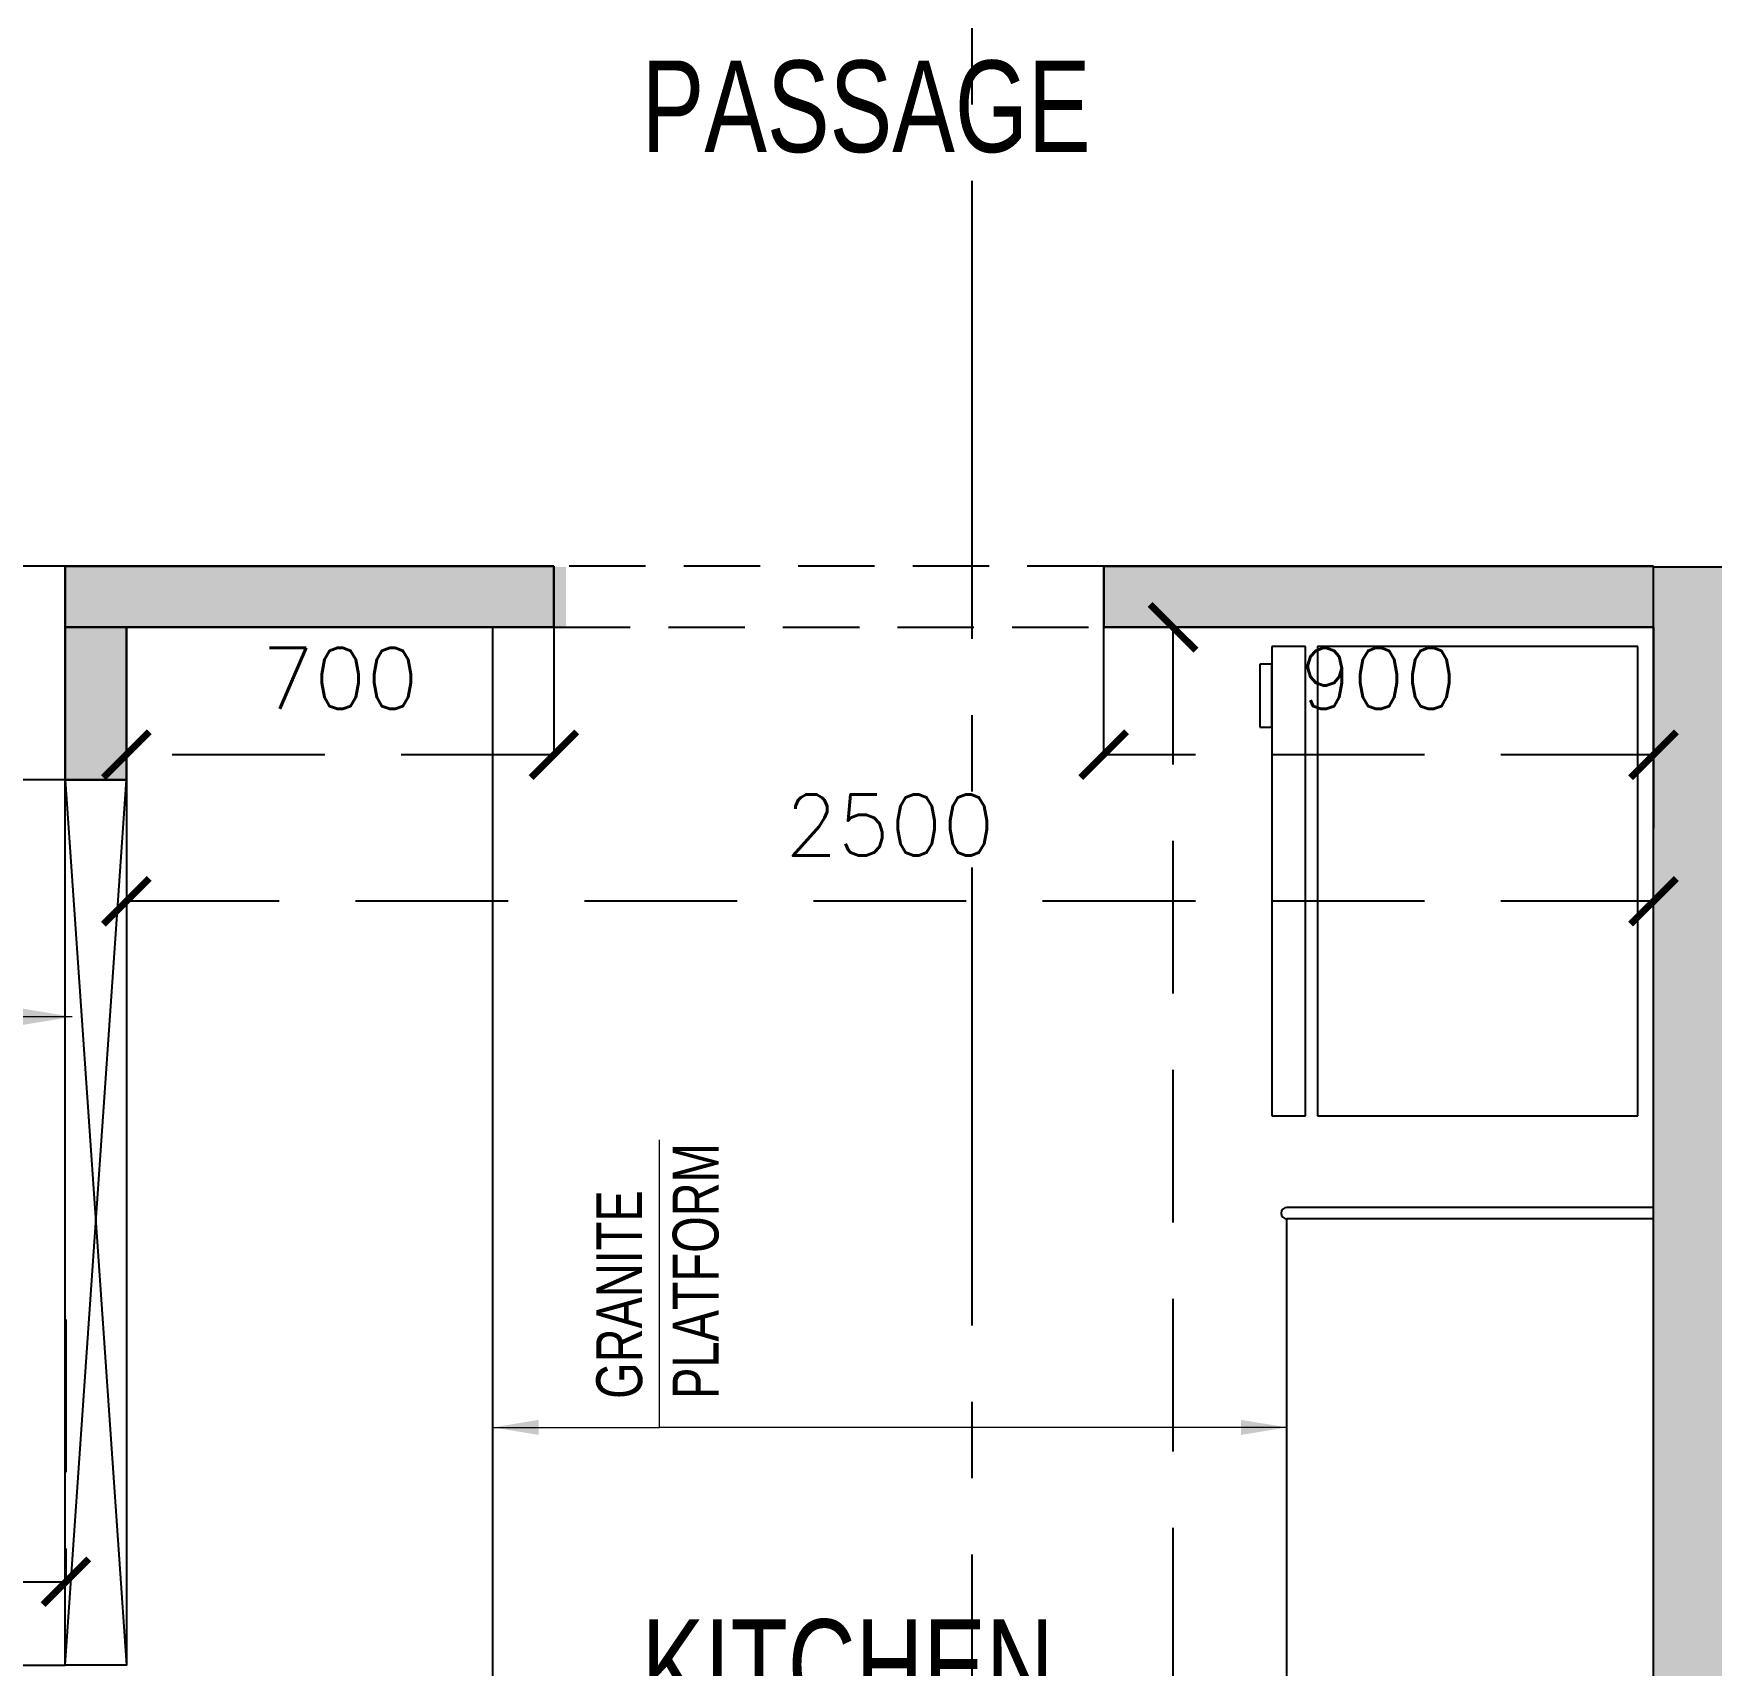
# Model space of a CAD drawing. Header units: millimetres. Extents: x 1180970 to 1231451, y -5737889 to -5695638.
# Drawn here: x 1194030 to 1196777, y -5717174 to -5714502 of the extents above; entities that cross this region are included whole.
import ezdxf

# ---------------------------------------------------------------- set-up
doc = ezdxf.new("R2010")
doc.units = ezdxf.units.MM
doc.header["$LTSCALE"] = 1000
doc.header["$MEASUREMENT"] = 0
for name, pattern in [('3BHK-A$1$AUDIT_D_120904163729-0', [0]), ('3BHK-A$2$HIDDEN', [0.375, 0.25, -0.125]), ('AUDIT_D_120904163729-0', [0]), ('T8(T9 IS SIMILAR) - GROUND FLOOR - DIMENSION & TEXTING$0$HIDDEN', [0.375, 0.25, -0.125]), ('T8_REFUGE COLUMNS$0$CENTER2', [1.125, 0.75, -0.125, 0.125, -0.125])]:
    doc.linetypes.add(name, pattern=pattern)
doc.layers.get('0').update_dxf_attribs({"linetype": 'AUDIT_D_120904163729-0'})
for name, color, linetype in [('3BHK-A$1$$0$a-KIT FIX', 251, 'Continuous'), ('3BHK-A$1$A-HATCH -160', 251, '3BHK-A$1$AUDIT_D_120904163729-0'), ('3BHK-A$1$A_win no.', 170, 'Continuous'), ('3BHK-A$1$CUT-OUT', 49, 'Continuous'), ('T8(T9 IS SIMILAR) - GROUND FLOOR - DIMENSION & TEXTING$0$A-DIMENSIONS', 2, 'T8(T9 IS SIMILAR) - GROUND FLOOR - DIMENSION & TEXTING$0$HIDDEN'), ('T8_REFUGE COLUMNS$0$A-CENTERLINE', 193, 'T8_REFUGE COLUMNS$0$CENTER2'), ('T8_REFUGE COLUMNS$0$A-RCC COLS', 3, 'Continuous')]:
    doc.layers.add(name, color=color, linetype=linetype)
for name, color, linetype, lineweight in [('3BHK-A$1$$1$A-WALL- 160', 6, 'Continuous', 30), ('T8(T9 IS SIMILAR) - GROUND FLOOR - DIMENSION & TEXTING$0$a-Text', 4, 'Continuous', 0), ('T8(T9 IS SIMILAR) - GROUND FLOOR - DIMENSION & TEXTING$0$R0-18-10-2014-T1-1st Podium Floor Plan$0$Text', 2, 'Continuous', 0), ('T8(T9 IS SIMILAR) - GROUND FLOOR$0$D&W', 8, 'Continuous', 25)]:
    doc.layers.add(name, color=color, linetype=linetype, lineweight=lineweight)
doc.layers.add('T8_REFUGE COLUMNS$0$COL-HATCH', color=7, linetype='Continuous', lineweight=25, true_color=0xa3a3a3)
doc.styles.add('T8(T9 IS SIMILAR) - GROUND FLOOR - DIMENSION & TEXTING$0$ARIAL ARROW', font='swisscl.ttf')
doc.styles.add('T8(T9 IS SIMILAR) - GROUND FLOOR - DIMENSION & TEXTING$0$Romans 1', font='romans.shx', dxfattribs={"height": 100})
doc.styles.add('T8(T9 IS SIMILAR) - GROUND FLOOR - DIMENSION & TEXTING$0$Tahoma', font='tahoma.ttf')
doc.dimstyles.new('T8(T9 IS SIMILAR) - GROUND FLOOR - DIMENSION & TEXTING$0$ALPINE S', dxfattribs={"dimscale": 0, "dimtxt": 100, "dimasz": 75, "dimexe": 0, "dimexo": 0, "dimgap": 75, "dimtad": 1, "dimdec": 0, "dimzin": 0, "dimdsep": 46, "dimtxsty": 'T8(T9 IS SIMILAR) - GROUND FLOOR - DIMENSION & TEXTING$0$Romans 1', "dimblk": 'T8(T9 IS SIMILAR) - GROUND FLOOR - DIMENSION & TEXTING$0$_ArchTick', "dimcen": 0.09, "dimclrd": 256, "dimclre": 256, "dimclrt": 7, "dimadec": 0, "dimazin": 0, "dimtfac": 1, "dimtdec": 0, "dimtofl": 0, "dimtmove": 1, "dimatfit": 0, "dimldrblk": 'T8(T9 IS SIMILAR) - GROUND FLOOR - DIMENSION & TEXTING$0$_Open90', "dimfxl": 1, "dimtolj": 1, "dimtzin": 0, "dimarcsym": 0})
doc.dimstyles.new('T8(T9 IS SIMILAR) - GROUND FLOOR - DIMENSION & TEXTING$0$SAMATA STD', dxfattribs={"dimtxt": 100, "dimasz": 50, "dimexe": 50, "dimexo": 50, "dimgap": 10, "dimtad": 0, "dimdec": 0, "dimrnd": 5, "dimzin": 0, "dimdsep": 46, "dimtxsty": 'T8(T9 IS SIMILAR) - GROUND FLOOR - DIMENSION & TEXTING$0$Tahoma', "dimblk": 'T8(T9 IS SIMILAR) - GROUND FLOOR - DIMENSION & TEXTING$0$_Origin2', "dimcen": -50, "dimdle": 50, "dimclrd": 7, "dimclre": 7, "dimclrt": 7, "dimadec": 0, "dimazin": 0, "dimtfac": 1, "dimtdec": 0, "dimtmove": 1, "dimatfit": 3, "dimfxl": 150, "dimtfill": 1, "dimtolj": 1, "dimtzin": 0, "dimlwd": -1, "dimlwe": -1, "dimarcsym": 0})

# ---------------------------------------------------------------- blocks, each defined once
blk = doc.blocks.new('3BHK-A')
at = {"layer": '3BHK-A$1$A-HATCH -160', "linetype": 'ByBlock'}
h = blk.add_hatch(dxfattribs=at)
h.set_pattern_fill('ZIGZAG', color=256, scale=250)
h.set_pattern_definition([(9e-15, (1e-08, 0), (31.25, 31.25), [31.25, -31.25]), (90, (31.25, 0), (-31.25, 31.25), [31.25, -31.25])])
h.paths.add_polyline_path([(1185182.8, -5714749.5), (1186532.7, -5714749.5), (1186532.7, -5714149.5), (1186632.7, -5714149.5), (1186632.7, -5714749.5), (1188712.7, -5714749.5), (1188712.7, -5714049.5), (1189032.5, -5714049.5), (1189032.5, -5714149.5), (1188812.7, -5714149.5), (1188812.7, -5715449.5), (1189032.5, -5715449.5), (1189032.5, -5715549.5), (1188712.7, -5715549.5), (1188712.7, -5714849.5), (1186632.7, -5714849.5), (1186632.7, -5715664.5), (1186532.7, -5715664.5), (1186532.7, -5714849.5), (1185182.8, -5714849.5)])
h.paths.add_polyline_path([(1185182.8, -5713249.5), (1185782.7, -5713249.5), (1185782.7, -5713149.5), (1185182.8, -5713149.5)])
h.paths.add_polyline_path([(1186532.7, -5710699.5), (1186632.7, -5710699.5), (1186632.7, -5713249.5), (1186532.7, -5713249.5)])
h.paths.add_polyline_path([(1186532.7, -5717399.5), (1186632.7, -5717399.5), (1186632.7, -5716414.5), (1186532.7, -5716414.5)])
h.paths.add_polyline_path([(1194902.2, -5715375), (1194082.3, -5715375), (1194082.3, -5715475), (1194902.2, -5715475)])
h.paths.add_polyline_path([(1195782.2, -5715375), (1196682.2, -5715375), (1196682.2, -5715475), (1195782.2, -5715475)])
h.paths.add_polyline_path([(1194132.5, -5714149.9), (1196532.4, -5714149.9), (1196532.4, -5714049.9), (1194132.5, -5714049.9)])
h.paths.add_polyline_path([(1197432.4, -5711800.2), (1197532.4, -5711800.2), (1197532.4, -5714149.9), (1197432.4, -5714149.9)])
h.paths.add_polyline_path([(1198282.4, -5714149.9), (1198958.7, -5714149.9), (1198958.7, -5714049.9), (1198282.4, -5714049.9)])
h.paths.add_polyline_path([(1196871.9, -5720208.6), (1196082.2, -5720209.7), (1196082.3, -5720109.7), (1196082.2, -5720109.7), (1196182.2, -5720109.7), (1196871.9, -5720108.6)])
h.paths.add_polyline_path([(1193397.2, -5709939.9), (1193882.3, -5709939.6), (1193882.3, -5710040.1), (1193397.3, -5710040.1)])
h.paths.add_polyline_path([(1186632.7, -5708554.7), (1187192.3, -5708554.8), (1187192.3, -5708654.7), (1186632.7, -5708654.7)])
h.paths.add_polyline_path([(1194182.3, -5715724), (1194082.3, -5715724), (1194082.3, -5715474), (1194182.3, -5715474)])
at = {"layer": '3BHK-A$1$$0$a-KIT FIX', "color": 1}
for p, q in [((1194782.3, -5719448.6, 0), (1194782.3, -5715474, 0)), ((1196682.3, -5716423.9, 0), (1196082.2, -5716423.9, 0)), ((1196082.3, -5718598.7, 0), (1196082.2, -5716442.9, 0)), ((1196682.3, -5716442.9, 0), (1196082.2, -5716442.9, 0))]:
    blk.add_line(p, q, dxfattribs=at)
at = {"layer": '3BHK-A$1$$0$a-KIT FIX'}
for p, q in [((1196057.4, -5715505.4, 0), (1196057.4, -5716273.9, 0)), ((1196112.4, -5715505.4, 0), (1196057.4, -5715505.4, 0)), ((1196112.4, -5716273.9, 0), (1196112.4, -5715505.4, 0)), ((1196656.8, -5715505.4, 0), (1196132.3, -5715505.4, 0)), ((1196132.3, -5715505.4, 0), (1196132.3, -5716273.9, 0)), ((1196656.8, -5716273.9, 0), (1196656.8, -5715505.4, 0)), ((1196057.4, -5715534.1, 0), (1196037.7, -5715534.1, 0)), ((1196037.7, -5715534.1, 0), (1196037.7, -5715637.5, 0)), ((1196057.4, -5715637.5, 0), (1196057.4, -5715534.1, 0)), ((1196037.7, -5715637.5, 0), (1196057.4, -5715637.5, 0)), ((1196057.4, -5716273.9, 0), (1196112.4, -5716273.9, 0)), ((1196132.3, -5716273.9, 0), (1196656.8, -5716273.9, 0))]:
    blk.add_line(p, q, dxfattribs=at)
at = {"layer": '3BHK-A$1$$0$a-KIT FIX', "color": 1}
blk.add_arc((1196082.2, -5716433.4, 0), 9.5, 90, 270, dxfattribs=at)
at = {"layer": '3BHK-A$1$$1$A-WALL- 160', "linetype": 'ByBlock'}
for p, q in [((1194882.2, -5715374, 0), (1194082.3, -5715374, 0)), ((1194082.3, -5715474, 0), (1194082.3, -5715374, 0)), ((1194882.2, -5715474, 0), (1194882.2, -5715374, 0)), ((1195782.2, -5715474, 0), (1195782.2, -5715374, 0)), ((1195782.2, -5715374, 0), (1196682.2, -5715374, 0)), ((1194882.2, -5715474, 0), (1194082.3, -5715474, 0)), ((1195782.2, -5715474, 0), (1196682.2, -5715474, 0))]:
    blk.add_line(p, q, dxfattribs=at)
at = {"layer": '3BHK-A$1$$1$A-WALL- 160', "linetype": 'ByBlock', "elevation": 0}
blk.add_lwpolyline([(1194182.3, -5715724), (1194082.3, -5715724), (1194082.3, -5715474), (1194182.3, -5715474)], close=True, dxfattribs=at)
at = {"layer": '3BHK-A$1$A_win no.', "linetype": 'ByBlock', "elevation": 0}
for points in [[(1194082.3, -5715724), (1194182.3, -5715724), (1194182.3, -5717173.5), (1194082.3, -5717173.5)], [(1194082.3, -5717173.5), (1194182.3, -5715724), (1194082.3, -5715724), (1194182.3, -5717173.5)]]:
    blk.add_lwpolyline(points, close=True, dxfattribs=at)
at = {"layer": '3BHK-A$1$CUT-OUT', "linetype": '3BHK-A$2$HIDDEN', "ltscale": 0.5, "elevation": 0}
blk.add_lwpolyline([(1195782.2, -5715474), (1195782.2, -5715374), (1194882.2, -5715374), (1194882.2, -5715474)], close=True, dxfattribs=at)
blk = doc.blocks.new('T8_REFUGE COLUMNS')
at = {"layer": 'T8_REFUGE COLUMNS$0$COL-HATCH', "linetype": 'ByBlock'}
h = blk.add_hatch(color=256, dxfattribs=at)
h.dxf.hatch_style = 1
h.paths.add_polyline_path([(1196682.1, -5715374.9), (1196932.1, -5715374.9), (1196932.1, -5719609.9), (1196682.1, -5719609.9)])
at = {"layer": 'T8_REFUGE COLUMNS$0$A-CENTERLINE'}
blk.add_line((1195567.1, -5727867.6), (1195567.1, -5698299.6), dxfattribs=at)
at = {"layer": 'T8_REFUGE COLUMNS$0$A-RCC COLS', "linetype": 'ByBlock'}
blk.add_lwpolyline([(1196682.1, -5715374.9), (1196932.1, -5715374.9), (1196932.1, -5719609.9), (1196682.1, -5719609.9)], close=True, dxfattribs=at)
blk = doc.blocks.new('T8(T9 IS SIMILAR) - GROUND FLOOR')
at = {"layer": 'T8(T9 IS SIMILAR) - GROUND FLOOR$0$D&W', "linetype": 'ByBlock'}
for name in ['T8_REFUGE COLUMNS', '3BHK-A']:
    blk.add_blockref(name, (0, 0), dxfattribs=at)
blk = doc.blocks.new('T8(T9 IS SIMILAR) - GROUND FLOOR - DIMENSION & TEXTING$0$_ArchTick')
at = {"color": 0, "linetype": 'ByBlock', "const_width": 0.15}
blk.add_lwpolyline([(-0.5, -0.5), (0.5, 0.5)], dxfattribs=at)
blk = doc.blocks.new('*D532')
at = {"layer": 'T8(T9 IS SIMILAR) - GROUND FLOOR - DIMENSION & TEXTING$0$A-DIMENSIONS', "linetype": 'T8(T9 IS SIMILAR) - GROUND FLOOR - DIMENSION & TEXTING$0$HIDDEN', "lineweight": -2, "transparency": 16777216}
for p, q in [((1196046.5, -5715473.9), (1195895.8, -5715473.9)), ((1196047.4, -5719448.6), (1195895.8, -5719448.6))]:
    blk.add_line(p, q, dxfattribs=at)
at = {"layer": 'T8(T9 IS SIMILAR) - GROUND FLOOR - DIMENSION & TEXTING$0$A-DIMENSIONS', "lineweight": -2, "transparency": 16777216}
blk.add_line((1195895.8, -5719448.6), (1195895.8, -5715473.9), dxfattribs=at)
at = {"layer": 'T8(T9 IS SIMILAR) - GROUND FLOOR - DIMENSION & TEXTING$0$A-DIMENSIONS', "linetype": 'ByBlock', "lineweight": -2, "transparency": 16777216, "xscale": 75, "yscale": 75, "zscale": 75}
for p, rotation in [((1195895.8, -5715473.9), 90), ((1195895.8, -5719448.6), 270)]:
    blk.add_blockref('T8(T9 IS SIMILAR) - GROUND FLOOR - DIMENSION & TEXTING$0$_ArchTick', p, dxfattribs=dict(at, rotation=rotation))
at = {"layer": 'T8(T9 IS SIMILAR) - GROUND FLOOR - DIMENSION & TEXTING$0$A-DIMENSIONS', "color": 7, "linetype": 'ByBlock', "transparency": 16777216, "insert": (1195770.8, -5717461.2), "char_height": 100, "attachment_point": 5, "rotation": 90, "style": 'T8(T9 IS SIMILAR) - GROUND FLOOR - DIMENSION & TEXTING$0$Romans 1'}
blk.add_mtext('\\A1;3975', dxfattribs=at)
blk = doc.blocks.new('T8(T9 IS SIMILAR) - GROUND FLOOR - DIMENSION & TEXTING$0$_Open90')
at = {"color": 0, "linetype": 'ByBlock', "lineweight": -2}
for p, q in [((-0.5, 0.5), (0, 0)), ((0, 0), (-1, 0)), ((0, 0), (-0.5, -0.5))]:
    blk.add_line(p, q, dxfattribs=at)
blk = doc.blocks.new('*D536')
at = {"layer": 'T8(T9 IS SIMILAR) - GROUND FLOOR - DIMENSION & TEXTING$0$A-DIMENSIONS', "linetype": 'T8(T9 IS SIMILAR) - GROUND FLOOR - DIMENSION & TEXTING$0$HIDDEN', "lineweight": -2, "transparency": 16777216}
for p, q in [((1194182.2, -5715553), (1194182.2, -5715922.7)), ((1196682.3, -5715552.9), (1196682.3, -5715922.7))]:
    blk.add_line(p, q, dxfattribs=at)
at = {"layer": 'T8(T9 IS SIMILAR) - GROUND FLOOR - DIMENSION & TEXTING$0$A-DIMENSIONS', "lineweight": -2, "transparency": 16777216}
blk.add_line((1196682.3, -5715922.7), (1194182.2, -5715922.7), dxfattribs=at)
at = {"layer": 'T8(T9 IS SIMILAR) - GROUND FLOOR - DIMENSION & TEXTING$0$A-DIMENSIONS', "linetype": 'ByBlock', "lineweight": -2, "transparency": 16777216, "xscale": 75, "yscale": 75, "zscale": 75, "rotation": 180}
blk.add_blockref('T8(T9 IS SIMILAR) - GROUND FLOOR - DIMENSION & TEXTING$0$_ArchTick', (1194182.2, -5715922.7), dxfattribs=at)
at = {"layer": 'T8(T9 IS SIMILAR) - GROUND FLOOR - DIMENSION & TEXTING$0$A-DIMENSIONS', "linetype": 'ByBlock', "lineweight": -2, "transparency": 16777216, "xscale": 75, "yscale": 75, "zscale": 75}
blk.add_blockref('T8(T9 IS SIMILAR) - GROUND FLOOR - DIMENSION & TEXTING$0$_ArchTick', (1196682.3, -5715922.7), dxfattribs=at)
at = {"layer": 'T8(T9 IS SIMILAR) - GROUND FLOOR - DIMENSION & TEXTING$0$A-DIMENSIONS', "color": 7, "linetype": 'ByBlock', "transparency": 16777216, "insert": (1195432.2, -5715797.7), "char_height": 100, "attachment_point": 5, "style": 'T8(T9 IS SIMILAR) - GROUND FLOOR - DIMENSION & TEXTING$0$Romans 1'}
blk.add_mtext('\\A1;2500', dxfattribs=at)
blk = doc.blocks.new('*D437')
at = {"layer": 'T8(T9 IS SIMILAR) - GROUND FLOOR - DIMENSION & TEXTING$0$A-DIMENSIONS', "linetype": 'T8(T9 IS SIMILAR) - GROUND FLOOR - DIMENSION & TEXTING$0$HIDDEN', "lineweight": -2, "transparency": 16777216}
for p, q in [((1190232.8, -5716607.6), (1190232.8, -5717037.1)), ((1194083.3, -5716607.6), (1194083.3, -5717037.1))]:
    blk.add_line(p, q, dxfattribs=at)
at = {"layer": 'T8(T9 IS SIMILAR) - GROUND FLOOR - DIMENSION & TEXTING$0$A-DIMENSIONS', "lineweight": -2, "transparency": 16777216}
blk.add_line((1190232.8, -5717037.1), (1194083.3, -5717037.1), dxfattribs=at)
at = {"layer": 'T8(T9 IS SIMILAR) - GROUND FLOOR - DIMENSION & TEXTING$0$A-DIMENSIONS', "linetype": 'ByBlock', "lineweight": -2, "transparency": 16777216, "xscale": 75, "yscale": 75, "zscale": 75, "rotation": 180}
blk.add_blockref('T8(T9 IS SIMILAR) - GROUND FLOOR - DIMENSION & TEXTING$0$_ArchTick', (1190232.8, -5717037.1), dxfattribs=at)
at = {"layer": 'T8(T9 IS SIMILAR) - GROUND FLOOR - DIMENSION & TEXTING$0$A-DIMENSIONS', "linetype": 'ByBlock', "lineweight": -2, "transparency": 16777216, "xscale": 75, "yscale": 75, "zscale": 75}
blk.add_blockref('T8(T9 IS SIMILAR) - GROUND FLOOR - DIMENSION & TEXTING$0$_ArchTick', (1194083.3, -5717037.1), dxfattribs=at)
at = {"layer": 'T8(T9 IS SIMILAR) - GROUND FLOOR - DIMENSION & TEXTING$0$A-DIMENSIONS', "color": 7, "linetype": 'ByBlock', "transparency": 16777216, "insert": (1192158, -5716912.1), "char_height": 100, "attachment_point": 5, "style": 'T8(T9 IS SIMILAR) - GROUND FLOOR - DIMENSION & TEXTING$0$Romans 1'}
blk.add_mtext('\\A1;3850', dxfattribs=at)
blk = doc.blocks.new('*D448')
at = {"layer": 'T8(T9 IS SIMILAR) - GROUND FLOOR - DIMENSION & TEXTING$0$A-DIMENSIONS', "linetype": 'T8(T9 IS SIMILAR) - GROUND FLOOR - DIMENSION & TEXTING$0$HIDDEN', "lineweight": -2, "transparency": 16777216}
for p, q in [((1195782.1, -5715473.7), (1195782.1, -5715682.6)), ((1196682.3, -5715473.7), (1196682.3, -5715682.6))]:
    blk.add_line(p, q, dxfattribs=at)
at = {"layer": 'T8(T9 IS SIMILAR) - GROUND FLOOR - DIMENSION & TEXTING$0$A-DIMENSIONS', "lineweight": -2, "transparency": 16777216}
blk.add_line((1196682.3, -5715682.6), (1195782.1, -5715682.6), dxfattribs=at)
at = {"layer": 'T8(T9 IS SIMILAR) - GROUND FLOOR - DIMENSION & TEXTING$0$A-DIMENSIONS', "linetype": 'ByBlock', "lineweight": -2, "transparency": 16777216, "xscale": 75, "yscale": 75, "zscale": 75, "rotation": 180}
blk.add_blockref('T8(T9 IS SIMILAR) - GROUND FLOOR - DIMENSION & TEXTING$0$_ArchTick', (1195782.1, -5715682.6), dxfattribs=at)
at = {"layer": 'T8(T9 IS SIMILAR) - GROUND FLOOR - DIMENSION & TEXTING$0$A-DIMENSIONS', "linetype": 'ByBlock', "lineweight": -2, "transparency": 16777216, "xscale": 75, "yscale": 75, "zscale": 75}
blk.add_blockref('T8(T9 IS SIMILAR) - GROUND FLOOR - DIMENSION & TEXTING$0$_ArchTick', (1196682.3, -5715682.6), dxfattribs=at)
at = {"layer": 'T8(T9 IS SIMILAR) - GROUND FLOOR - DIMENSION & TEXTING$0$A-DIMENSIONS', "color": 7, "linetype": 'ByBlock', "transparency": 16777216, "insert": (1196232.2, -5715557.6), "char_height": 100, "attachment_point": 5, "style": 'T8(T9 IS SIMILAR) - GROUND FLOOR - DIMENSION & TEXTING$0$Romans 1'}
blk.add_mtext('\\A1;900', dxfattribs=at)
blk = doc.blocks.new('*D449')
at = {"layer": 'T8(T9 IS SIMILAR) - GROUND FLOOR - DIMENSION & TEXTING$0$A-DIMENSIONS', "linetype": 'T8(T9 IS SIMILAR) - GROUND FLOOR - DIMENSION & TEXTING$0$HIDDEN', "lineweight": -2, "transparency": 16777216}
for p, q in [((1194182.2, -5715473.9), (1194182.2, -5715682.6)), ((1194882.1, -5715474), (1194882.1, -5715682.6))]:
    blk.add_line(p, q, dxfattribs=at)
at = {"layer": 'T8(T9 IS SIMILAR) - GROUND FLOOR - DIMENSION & TEXTING$0$A-DIMENSIONS', "lineweight": -2, "transparency": 16777216}
blk.add_line((1194882.1, -5715682.6), (1194182.2, -5715682.6), dxfattribs=at)
at = {"layer": 'T8(T9 IS SIMILAR) - GROUND FLOOR - DIMENSION & TEXTING$0$A-DIMENSIONS', "linetype": 'ByBlock', "lineweight": -2, "transparency": 16777216, "xscale": 75, "yscale": 75, "zscale": 75, "rotation": 180}
blk.add_blockref('T8(T9 IS SIMILAR) - GROUND FLOOR - DIMENSION & TEXTING$0$_ArchTick', (1194182.2, -5715682.6), dxfattribs=at)
at = {"layer": 'T8(T9 IS SIMILAR) - GROUND FLOOR - DIMENSION & TEXTING$0$A-DIMENSIONS', "linetype": 'ByBlock', "lineweight": -2, "transparency": 16777216, "xscale": 75, "yscale": 75, "zscale": 75}
blk.add_blockref('T8(T9 IS SIMILAR) - GROUND FLOOR - DIMENSION & TEXTING$0$_ArchTick', (1194882.1, -5715682.6), dxfattribs=at)
at = {"layer": 'T8(T9 IS SIMILAR) - GROUND FLOOR - DIMENSION & TEXTING$0$A-DIMENSIONS', "color": 7, "linetype": 'ByBlock', "transparency": 16777216, "insert": (1194532.1, -5715557.6), "char_height": 100, "attachment_point": 5, "style": 'T8(T9 IS SIMILAR) - GROUND FLOOR - DIMENSION & TEXTING$0$Romans 1'}
blk.add_mtext('\\A1;700', dxfattribs=at)
blk = doc.blocks.new('*D450')
at = {"layer": 'T8(T9 IS SIMILAR) - GROUND FLOOR - DIMENSION & TEXTING$0$A-DIMENSIONS', "linetype": 'T8(T9 IS SIMILAR) - GROUND FLOOR - DIMENSION & TEXTING$0$HIDDEN', "lineweight": -2, "transparency": 16777216}
for p, q in [((1194082.3, -5715724), (1193851.5, -5715724)), ((1194082.3, -5717174.5), (1193851.5, -5717174.5))]:
    blk.add_line(p, q, dxfattribs=at)
at = {"layer": 'T8(T9 IS SIMILAR) - GROUND FLOOR - DIMENSION & TEXTING$0$A-DIMENSIONS', "lineweight": -2, "transparency": 16777216}
blk.add_line((1193851.5, -5717174.5), (1193851.5, -5715724), dxfattribs=at)
at = {"layer": 'T8(T9 IS SIMILAR) - GROUND FLOOR - DIMENSION & TEXTING$0$A-DIMENSIONS', "linetype": 'ByBlock', "lineweight": -2, "transparency": 16777216, "xscale": 75, "yscale": 75, "zscale": 75}
for p, rotation in [((1193851.5, -5715724), 90), ((1193851.5, -5717174.5), 270)]:
    blk.add_blockref('T8(T9 IS SIMILAR) - GROUND FLOOR - DIMENSION & TEXTING$0$_ArchTick', p, dxfattribs=dict(at, rotation=rotation))
at = {"layer": 'T8(T9 IS SIMILAR) - GROUND FLOOR - DIMENSION & TEXTING$0$A-DIMENSIONS', "color": 7, "linetype": 'ByBlock', "transparency": 16777216, "insert": (1193726.5, -5716449.2), "char_height": 100, "attachment_point": 5, "rotation": 90, "style": 'T8(T9 IS SIMILAR) - GROUND FLOOR - DIMENSION & TEXTING$0$Romans 1'}
blk.add_mtext('\\A1;1450', dxfattribs=at)
blk = doc.blocks.new('*D451')
at = {"layer": 'T8(T9 IS SIMILAR) - GROUND FLOOR - DIMENSION & TEXTING$0$A-DIMENSIONS', "linetype": 'T8(T9 IS SIMILAR) - GROUND FLOOR - DIMENSION & TEXTING$0$HIDDEN', "lineweight": -2, "transparency": 16777216}
for p, q in [((1194082.3, -5715374), (1193851.5, -5715374)), ((1194082.3, -5715724), (1193851.5, -5715724))]:
    blk.add_line(p, q, dxfattribs=at)
at = {"layer": 'T8(T9 IS SIMILAR) - GROUND FLOOR - DIMENSION & TEXTING$0$A-DIMENSIONS', "lineweight": -2, "transparency": 16777216}
blk.add_line((1193851.5, -5715724), (1193851.5, -5715374), dxfattribs=at)
at = {"layer": 'T8(T9 IS SIMILAR) - GROUND FLOOR - DIMENSION & TEXTING$0$A-DIMENSIONS', "linetype": 'ByBlock', "lineweight": -2, "transparency": 16777216, "xscale": 75, "yscale": 75, "zscale": 75}
for p, rotation in [((1193851.5, -5715374), 90), ((1193851.5, -5715724), 270)]:
    blk.add_blockref('T8(T9 IS SIMILAR) - GROUND FLOOR - DIMENSION & TEXTING$0$_ArchTick', p, dxfattribs=dict(at, rotation=rotation))
at = {"layer": 'T8(T9 IS SIMILAR) - GROUND FLOOR - DIMENSION & TEXTING$0$A-DIMENSIONS', "color": 7, "linetype": 'ByBlock', "transparency": 16777216, "insert": (1193726.5, -5715549), "char_height": 100, "attachment_point": 5, "rotation": 90, "style": 'T8(T9 IS SIMILAR) - GROUND FLOOR - DIMENSION & TEXTING$0$Romans 1'}
blk.add_mtext('\\A1;350', dxfattribs=at)
blk = doc.blocks.new('*D452')
at = {"layer": 'T8(T9 IS SIMILAR) - GROUND FLOOR - DIMENSION & TEXTING$0$A-DIMENSIONS', "linetype": 'T8(T9 IS SIMILAR) - GROUND FLOOR - DIMENSION & TEXTING$0$HIDDEN', "lineweight": -2, "transparency": 16777216}
for p, q in [((1194082.3, -5714149.9), (1193851.5, -5714149.9)), ((1194082.3, -5715374), (1193851.5, -5715374))]:
    blk.add_line(p, q, dxfattribs=at)
at = {"layer": 'T8(T9 IS SIMILAR) - GROUND FLOOR - DIMENSION & TEXTING$0$A-DIMENSIONS', "lineweight": -2, "transparency": 16777216}
blk.add_line((1193851.5, -5715374), (1193851.5, -5714149.9), dxfattribs=at)
at = {"layer": 'T8(T9 IS SIMILAR) - GROUND FLOOR - DIMENSION & TEXTING$0$A-DIMENSIONS', "linetype": 'ByBlock', "lineweight": -2, "transparency": 16777216, "xscale": 75, "yscale": 75, "zscale": 75}
for p, rotation in [((1193851.5, -5714149.9), 90), ((1193851.5, -5715374), 270)]:
    blk.add_blockref('T8(T9 IS SIMILAR) - GROUND FLOOR - DIMENSION & TEXTING$0$_ArchTick', p, dxfattribs=dict(at, rotation=rotation))
at = {"layer": 'T8(T9 IS SIMILAR) - GROUND FLOOR - DIMENSION & TEXTING$0$A-DIMENSIONS', "color": 7, "linetype": 'ByBlock', "transparency": 16777216, "insert": (1193726.5, -5714761.9), "char_height": 100, "attachment_point": 5, "rotation": 90, "style": 'T8(T9 IS SIMILAR) - GROUND FLOOR - DIMENSION & TEXTING$0$Romans 1'}
blk.add_mtext('\\A1;1224', dxfattribs=at)
blk = doc.blocks.new('T8(T9 IS SIMILAR) - GROUND FLOOR - DIMENSION & TEXTING$0$_Origin2')
at = {"color": 0, "linetype": 'ByBlock', "lineweight": -2}
blk.add_line((-0.5, 0), (-1, 0), dxfattribs=at)
for radius in [0.5, 0.25]:
    blk.add_circle((0, 0), radius, dxfattribs=at)
blk = doc.blocks.new('T8(T9 IS SIMILAR) - GROUND FLOOR - DIMENSION & TEXTING')
at = {"layer": 'T8(T9 IS SIMILAR) - GROUND FLOOR - DIMENSION & TEXTING$0$a-Text', "style": 'T8(T9 IS SIMILAR) - GROUND FLOOR - DIMENSION & TEXTING$0$ARIAL ARROW'}
for s, p in [('PASSAGE', (1195025.9, -5714695.7)), ('KITCHEN', (1195025.9, -5717248.6))]:
    blk.add_text(s, height=150, dxfattribs=at).set_placement(p)
at = {"layer": 'T8(T9 IS SIMILAR) - GROUND FLOOR - DIMENSION & TEXTING$0$R0-18-10-2014-T1-1st Podium Floor Plan$0$Text', "insert": (1195152.7, -5716737.6, 0.6), "char_height": 75, "width": 587.053, "attachment_point": 7, "rotation": 90, "style": 'T8(T9 IS SIMILAR) - GROUND FLOOR - DIMENSION & TEXTING$0$ARIAL ARROW'}
blk.add_mtext('GRANITE PLATFORM', dxfattribs=at)
at = {"layer": 'T8(T9 IS SIMILAR) - GROUND FLOOR - DIMENSION & TEXTING$0$A-DIMENSIONS', "linetype": 'ByBlock'}
for base, p1, p2, angle, picture, middle in [((1193851.5, -5714149.9, 0), (1194082.3, -5715374, 0), (1194082.3, -5714149.9, 0), 90, '*D452', (1193726.5, -5714761.9, 0)), ((1195895.8, -5715473.9), (1196047.4, -5719448.6), (1196046.5, -5715473.9), 270, '*D532', (1195770.8, -5717461.2)), ((1195782.1, -5715682.6, 0), (1196682.3, -5715473.7, 0.6), (1195782.1, -5715473.7, 0.5), 180, '*D448', (1196232.2, -5715557.6, 0)), ((1194182.2, -5715682.6, 0), (1194882.1, -5715474, 0.5), (1194182.2, -5715473.9, 0.5), 180, '*D449', (1194532.1, -5715557.6, 0)), ((1194182.2, -5715922.7), (1196682.3, -5715552.9), (1194182.2, -5715553), 180, '*D536', (1195432.2, -5715797.7)), ((1193851.4546, -5715723.976, -0.0243), (1194082.2606, -5717174.4643, -0.0487), (1194082.2606, -5715723.976, -0.0487), 90, '*D450', (1193726.4546, -5716449.2201, -0.0243)), ((1194083.2606, -5717037.1296, 0.4896), (1190232.8026, -5716607.632, 0.8772), (1194083.2606, -5716607.632, -0.0243), 180, '*D437', (1192158.0316, -5716912.1296, 0.4896))]:
    dim = blk.add_linear_dim(base=base, p1=p1, p2=p2, angle=angle, dimstyle='T8(T9 IS SIMILAR) - GROUND FLOOR - DIMENSION & TEXTING$0$ALPINE S', override={"dimscale": 1, "dimfxl": 5, "dimarcsym": 1}, dxfattribs=at)
    dim.commit()
    dim.dimension.update_dxf_attribs({"geometry": picture, "text_midpoint": middle})
dim = blk.add_linear_dim(base=(1193851.5, -5715374, 0), p1=(1194082.3, -5715724, 0), p2=(1194082.3, -5715374, 0), angle=90, dimstyle='T8(T9 IS SIMILAR) - GROUND FLOOR - DIMENSION & TEXTING$0$ALPINE S', override={"dimscale": 1, "dimfxl": 5, "dimarcsym": 1}, dxfattribs=at)
dim.commit()
dim.dimension.update_dxf_attribs({"geometry": '*D451', "text_midpoint": (1193851.5, -5715549, 0), "dimtype": 128})
at = {"layer": 'T8(T9 IS SIMILAR) - GROUND FLOOR - DIMENSION & TEXTING$0$R0-18-10-2014-T1-1st Podium Floor Plan$0$Text'}
for points, override in [([(1194093.7, -5716111.8, -0.4), (1193769, -5716111.8, -0.4), (1193695.8, -5716111.8, -0.4)], {"dimasz": 100, "dimclrd": 2, "dimfxlon": 1, "dimarcsym": 1}), ([(1196082.2, -5716784.3, 0), (1195055.3, -5716784.3, 0), (1195055.3, -5716313.2, 0)], {"dimasz": 75, "dimclrd": 2, "dimfxlon": 1, "dimarcsym": 1}), ([(1194782.3, -5716784.3, 0), (1195055.3, -5716784.3, 0), (1195055.2, -5716330, 0)], {"dimasz": 75, "dimclrd": 2, "dimfxlon": 1, "dimarcsym": 1})]:
    blk.add_leader(points, dimstyle='T8(T9 IS SIMILAR) - GROUND FLOOR - DIMENSION & TEXTING$0$SAMATA STD', override=override, dxfattribs=at)

msp = doc.modelspace()

# ---------------------------------------------------------------- block references
at = {"linetype": 'ByBlock'}
msp.add_blockref('T8(T9 IS SIMILAR) - GROUND FLOOR', (0, 0), dxfattribs=at)

# ---------------------------------------------------------------- next in the draw order: block references
msp.add_blockref('T8(T9 IS SIMILAR) - GROUND FLOOR - DIMENSION & TEXTING', (0, 0), dxfattribs=at)

doc.saveas('drawing.dxf')
